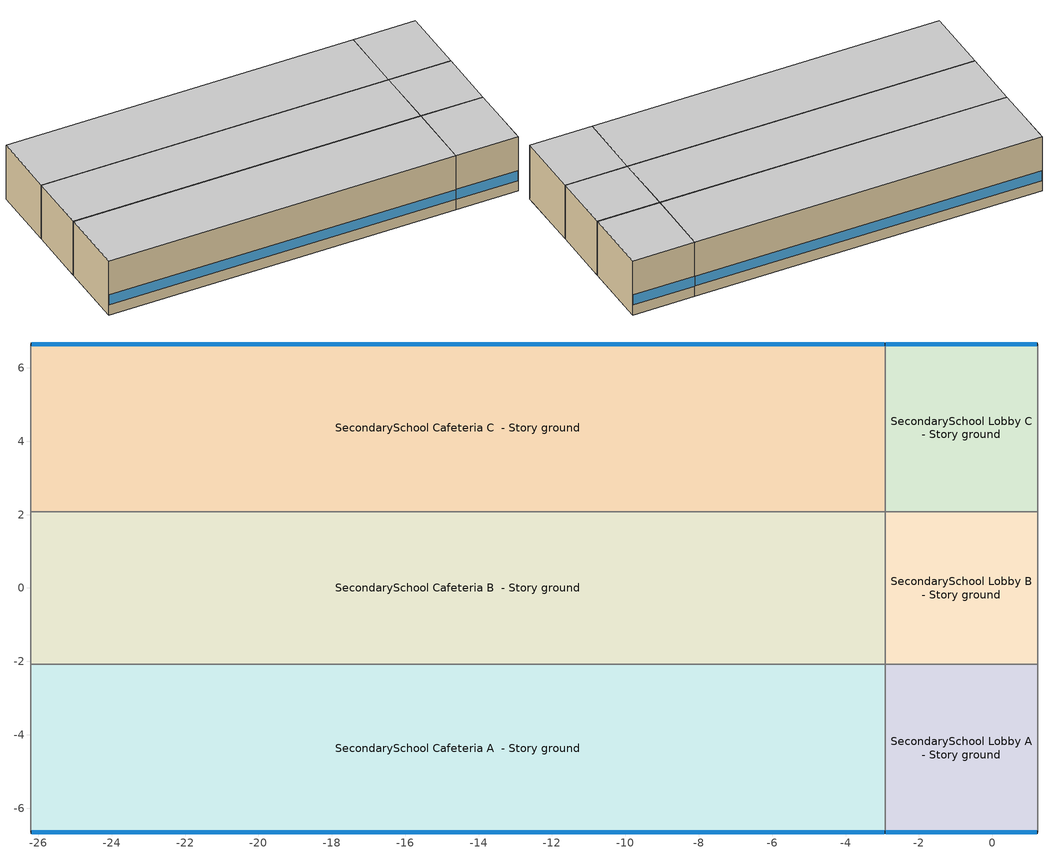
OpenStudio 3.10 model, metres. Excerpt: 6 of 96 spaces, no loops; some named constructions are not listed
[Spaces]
SecondarySchool Cafeteria A  - Story ground
 floor ground (Foundation F 1.26W/m*K Perim 23.28m Area 106.45m2): -26.21,-6.65 -26.21,-2.08 -2.92,-2.08 -2.92,-6.65 z0
 wall outside (SecondarySchool Cafeteria A  - Story ground Wall 3 c tbd): -26.21,-6.65 -2.92,-6.65 z0:3.96
 wall to SecondarySchool Cafeteria A end_a - Story ground: -26.21,-2.08 -26.21,-6.65 z0:3.96
 wall to SecondarySchool Cafeteria B  - Story ground: -2.92,-2.08 -26.21,-2.08 z0:3.96
 wall to SecondarySchool Lobby A  - Story ground: -2.92,-6.65 -2.92,-2.08 z0:3.96
 window (Window U-0.56 SHGC 0.39): -26.18,-6.65 -2.95,-6.65 z0.76:1.48
 ceiling adiabatic (Typical Interior Ceiling): -2.92,-6.65 -2.92,-2.08 -26.21,-2.08 -26.21,-6.65 z3.96
SecondarySchool Cafeteria B  - Story ground
 floor ground (Foundation F 1.26W/m*K Perim 0.0m Area 96.74m2): -26.21,-2.08 -26.21,2.08 -2.92,2.08 -2.92,-2.08 z0
 wall to SecondarySchool Cafeteria B end_a - Story ground: -26.21,2.08 -26.21,-2.08 z0:3.96
 wall to SecondarySchool Cafeteria C  - Story ground: -2.92,2.08 -26.21,2.08 z0:3.96
 wall to SecondarySchool Lobby B  - Story ground: -2.92,-2.08 -2.92,2.08 z0:3.96
 ceiling adiabatic (Typical Interior Ceiling): -2.92,-2.08 -2.92,2.08 -26.21,2.08 -26.21,-2.08 z3.96
SecondarySchool Cafeteria C  - Story ground
 floor ground (Foundation F 1.26W/m*K Perim 23.28m Area 106.45m2): -26.21,2.08 -26.21,6.65 -2.92,6.65 -2.92,2.08 z0
 wall outside (SecondarySchool Cafeteria C  - Story ground Wall 2 c tbd): -2.92,6.65 -26.21,6.65 z0:3.96
 wall to SecondarySchool Cafeteria C end_a - Story ground: -26.21,6.65 -26.21,2.08 z0:3.96
 wall to SecondarySchool Lobby C  - Story ground: -2.92,2.08 -2.92,6.65 z0:3.96
 window (Window U-0.56 SHGC 0.39): -2.95,6.65 -26.18,6.65 z0.76:1.48
 ceiling adiabatic (Typical Interior Ceiling): -2.92,2.08 -2.92,6.65 -26.21,6.65 -26.21,2.08 z3.96
SecondarySchool Lobby A  - Story ground
 floor ground (Foundation F 1.26W/m*K Perim 4.16m Area 19.04m2): -2.92,-6.65 -2.92,-2.08 1.24,-2.08 1.24,-6.65 z0
 wall outside (SecondarySchool Lobby A  - Story ground Wall 3 c tbd): -2.92,-6.65 1.24,-6.65 z0:3.96
 wall to SecondarySchool Lobby B  - Story ground: 1.24,-2.08 -2.92,-2.08 z0:3.96
 wall to SecondarySchool Mechanical A  - Story ground: 1.24,-6.65 1.24,-2.08 z0:3.96
 window (Window U-0.56 SHGC 0.39): -2.9,-6.65 1.22,-6.65 z0.76:1.48
 ceiling adiabatic (Typical Interior Ceiling): 1.24,-6.65 1.24,-2.08 -2.92,-2.08 -2.92,-6.65 z3.96
SecondarySchool Lobby B  - Story ground
 floor ground (Foundation F 1.26W/m*K Perim 0.0m Area 17.3m2): -2.92,-2.08 -2.92,2.08 1.24,2.08 1.24,-2.08 z0
 wall to SecondarySchool Lobby C  - Story ground: 1.24,2.08 -2.92,2.08 z0:3.96
 wall to SecondarySchool Mechanical B  - Story ground: 1.24,-2.08 1.24,2.08 z0:3.96
 ceiling adiabatic (Typical Interior Ceiling): 1.24,-2.08 1.24,2.08 -2.92,2.08 -2.92,-2.08 z3.96
SecondarySchool Lobby C  - Story ground
 floor ground (Foundation F 1.26W/m*K Perim 4.16m Area 19.04m2): -2.92,2.08 -2.92,6.65 1.24,6.65 1.24,2.08 z0
 wall outside (SecondarySchool Lobby C  - Story ground Wall 2 c tbd): 1.24,6.65 -2.92,6.65 z0:3.96
 wall to SecondarySchool Mechanical C  - Story ground: 1.24,2.08 1.24,6.65 z0:3.96
 window (Window U-0.56 SHGC 0.39): 1.22,6.65 -2.9,6.65 z0.76:1.48
 ceiling adiabatic (Typical Interior Ceiling): 1.24,2.08 1.24,6.65 -2.92,6.65 -2.92,2.08 z3.96
[Schedule:Ruleset]
SecondarySchool Auditorium Occ: Default Day Schedule=SecondarySchool Auditorium Occ Default; Summer Design Day Schedule=SecondarySchool Auditorium Occ Summer Design Day; Winter Design Day Schedule=SecondarySchool Auditorium Occ Winter Design Day
[Schedule:Day]
SecondarySchool Auditorium Occ Default; SecondarySchool Auditorium Occ Wkdy Day: No, 4, 30, 0, 4, 45, 0.015625, 5, 0, 0.03125, 5, 15, 0.046875, 5, 30, 0.0625, 5, 45, 0.078125, 6, 0, 0.09375, 6, 15, 0.109375, 6, 30, 0.125, 6, 45, 0.140625, 7, 0, 0.15625, 7, 15, 0.171875, 7, 30, 0.1875, 7, 45, 0.203125, 8, 0, 0.21875, 8, 15, 0.234375, 8, 30, 0.25, 12, 0, 0.25, 12, 15, 0.3375, 12, 30, 0.425, 12, 45, 0.5125, 13, 0, 0.6, 13, 15, 0.6875, 13, 30, 0.775, 13, 45, 0.8625, 14, 0, 0.95, 14, 15, 0.828571, 14, 30, 0.707143, 14, 45, 0.585714, 15, 0, 0.464286, 15, 15, 0.342857, 15, 30, 0.221429, 15, 45, 0.1, 16, 15, 0.1, 16, 30, 0.0916667, 16, 45, 0.0833333, 17, 0, 0.075, 17, 15, 0.0666667, 17, 30, 0.0583333, 17, 45, 0.05, 18, 0, 0.0416667, 18, 15, 0.0333333, 18, 30, 0.025, 18, 45, 0.0166667, 19, 0, 0.00833333, 19, 15, 0, 24, 0, 0
SecondarySchool Auditorium Occ Summer Design Day: No, 8, 0, 0, 17, 0, 0.15, 19, 0, 0.35, 24, 0, 0
SecondarySchool Auditorium Occ Wkdy|SmrDsn Day: No, 4, 30, 0, 4, 45, 0.009375, 5, 0, 0.01875, 5, 15, 0.028125, 5, 30, 0.0375, 5, 45, 0.046875, 6, 0, 0.05625, 6, 15, 0.065625, 6, 30, 0.075, 6, 45, 0.084375, 7, 0, 0.09375, 7, 15, 0.103125, 7, 30, 0.1125, 7, 45, 0.121875, 8, 0, 0.13125, 8, 15, 0.140625, 8, 30, 0.15, 14, 0, 0.15, 14, 15, 0.178571, 14, 30, 0.207143, 14, 45, 0.235714, 15, 0, 0.264286, 15, 15, 0.292857, 15, 30, 0.321429, 15, 45, 0.35, 16, 0, 0.30625, 16, 15, 0.2625, 16, 30, 0.21875, 16, 45, 0.175, 17, 0, 0.13125, 17, 15, 0.0875, 17, 30, 0.04375, 17, 45, 0, 24, 0, 0
SecondarySchool Auditorium Occ Winter Design Day: No, 24, 0, 0
SecondarySchool Gym Occ Wkdy Day: No, 4, 30, 0, 4, 45, 0.021875, 5, 0, 0.04375, 5, 15, 0.065625, 5, 30, 0.0875, 5, 45, 0.109375, 6, 0, 0.13125, 6, 15, 0.153125, 6, 30, 0.175, 6, 45, 0.196875, 7, 0, 0.21875, 7, 15, 0.240625, 7, 30, 0.2625, 7, 45, 0.284375, 8, 0, 0.30625, 8, 15, 0.328125, 8, 30, 0.35, 12, 0, 0.35, 12, 15, 0.39, 12, 30, 0.43, 12, 45, 0.47, 13, 0, 0.51, 13, 15, 0.55, 13, 30, 0.59, 13, 45, 0.63, 14, 0, 0.67, 14, 15, 0.71, 14, 30, 0.75, 14, 45, 0.79, 15, 0, 0.83, 15, 15, 0.87, 15, 30, 0.91, 15, 45, 0.95, 17, 15, 0.95, 17, 30, 0.870833, 17, 45, 0.791667, 18, 0, 0.7125, 18, 15, 0.633333, 18, 30, 0.554167, 18, 45, 0.475, 19, 0, 0.395833, 19, 15, 0.316667, 19, 30, 0.2375, 19, 45, 0.158333, 20, 0, 0.0791667, 20, 15, 0, 24, 0, 0
SecondarySchool Gym Occ Wkdy|SmrDsn Day: No, 6, 30, 0, 18, 45, 0.35, 24, 0, 0
Schedule Day 20; Schedule Day 21: 7, 0, 0, 24, 0, 0
Schedule Day 22: 5, 0, 0, 5, 15, 0.12873, 5, 30, 0.257459, 5, 45, 0.386189, 6, 0, 0.514918, 6, 15, 0.386189, 6, 30, 0.257459, 6, 45, 0.12873, 7, 0, 0, 13, 30, 0, 13, 45, 0.0213685, 14, 0, 0.0427371, 14, 15, 0.0641056, 14, 30, 0.0854741, 14, 45, 0.0641056, 15, 0, 0.0427371, 15, 15, 0.0213685, 15, 30, 0, 15, 45, 0.0510055, 16, 0, 0.102011, 16, 15, 0.153016, 16, 30, 0.114762, 16, 45, 0.0765082, 17, 0, 0.0382541, 17, 15, 0, 17, 30, 0.111844, 17, 45, 0.223688, 18, 0, 0.335532, 18, 15, 0.447376, 18, 30, 0.335532, 18, 45, 0.223688, 19, 0, 0.111844, 19, 15, 0, 24, 0, 0
SecondarySchool Gym Occ Wknd Day 3; SecondarySchool Gym Occ Wknd Day 4; SecondarySchool Gym Occ Wknd Day 5; SecondarySchool Gym Occ Wknd Day 6; SecondarySchool Gym Occ Wknd Day 7; SecondarySchool Gym Occ Wknd Day 8; SecondarySchool Auditorium Occ Wknd Day 3; SecondarySchool Auditorium Occ Wknd Day 4; SecondarySchool Auditorium Occ Wknd Day 5; SecondarySchool Auditorium Occ Wknd Day 6; SecondarySchool Auditorium Occ Wknd Day 7; SecondarySchool Auditorium Occ Wknd Day 8: No, 7, 0, 0, 24, 0, 0
[Schedule:Rule] Schedule Ruleset=SecondarySchool Auditorium Occ; Date Specification Type=DateRange
Name | Rule Order | Day Schedule | Apply Monday | Apply Tuesday | Apply Wednesday | Apply Thursday | Apply Friday | Start Month | Start Day | End Month | End Day | Apply Saturday | Apply Sunday
Schedule Rule 2 | 7 | SecondarySchool Auditorium Occ Wkdy Day | Yes | Yes | Yes | Yes | Yes | 9 | 1 | 12 | 31
Schedule Rule 3 | 6 | SecondarySchool Auditorium Occ Wkdy|SmrDsn Day | Yes | Yes | Yes | Yes | Yes | 7 | 1 | 9 | 1
Schedule Rule 39 | 5 | SecondarySchool Auditorium Occ Wknd Day 3 |  |  |  |  |  | 9 | 1 | 12 | 29 | Yes
Schedule Rule 40 | 4 | SecondarySchool Auditorium Occ Wknd Day 4 |  |  |  |  |  | 9 | 2 | 12 | 30 |  | Yes
Schedule Rule 41 | 3 | SecondarySchool Auditorium Occ Wknd Day 5 |  |  |  |  |  | 7 | 1 | 8 | 26 |  | Yes
Schedule Rule 81 | 2 | SecondarySchool Auditorium Occ Wknd Day 6 |  |  |  |  |  | 7 | 7 | 8 | 25 | Yes
Schedule Rule 82 | 1 | SecondarySchool Auditorium Occ Wknd Day 7 |  |  |  |  |  | 1 | 6 | 6 | 30 | Yes
Schedule Rule 83 | 0 | SecondarySchool Auditorium Occ Wknd Day 8 |  |  |  |  |  | 1 | 7 | 6 | 24 |  | Yes
